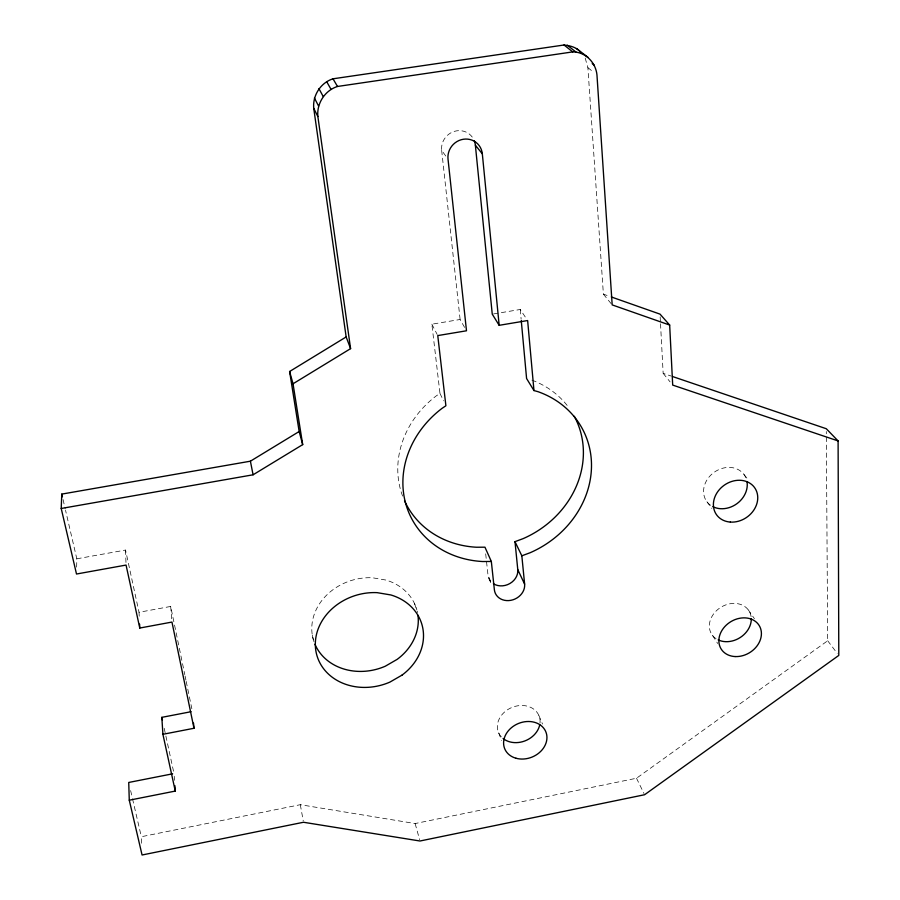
<?xml version="1.0" encoding="UTF-8"?>
<svg xmlns="http://www.w3.org/2000/svg" width="900" height="900" viewBox="0 0 900 900"><rect width="100%" height="100%" fill="white"/><g stroke="black" fill="none" stroke-linecap="round" stroke-linejoin="round"><path stroke-width="0.67" stroke-dasharray="4.5 3.38" d="M76.646 567.101L76.815 558.81L65.543 510.277M141.593 843.244L141.334 836.719L300.308 804.701L415.125 823.545L636.514 778.241L827.685 640.755L826.301 431.527M464.58 327.397L460.114 319.489L431.865 324.191L439.976 393.412L436.219 395.921A94.86 84.24 -26.7 0 0 402.907 496.912M139.219 616.219L139.028 612.281L170.685 606.442L184.792 674.629M76.815 558.81L125.539 550.058L139.028 612.281M493.582 313.92L520.245 309.488L526.905 319.444M660.521 323.764L663.154 373.343L671.107 376.043M585.191 58.05L587.891 67.657L603.394 294.165L609.975 296.483M587.891 67.657L593.944 72.495M603.394 294.165L611.303 303.829M663.154 373.343L670.084 381.881M744.03 474.559L748.395 479.947M827.685 640.755L837.202 653.321M706.939 501.772L711.866 508.433M472.264 137.093A17.404 16.594 -49.2 0 0 452.441 132.075A17.404 16.594 -49.2 0 0 441.664 150.356L446.423 156.904M748.192 609.75L754.414 618.671M712.564 635.501L717.694 643.5M431.865 324.191L437.175 334.451M636.514 778.241L644.018 793.553M439.976 393.412L443.531 400.838M485.685 553.849L488.014 575.19L491.726 583.717M488.891 578.52L491.546 584.629M538.841 715.399L542.52 724.05M498.701 732.926L501.581 740.475M414.585 603.709L417.611 612.518M415.125 823.545L419.614 839.666M63.045 499.5L65.227 508.928M130.624 790.594L132.199 797.377M132.514 798.739L141.334 836.719M312.322 635.175L313.796 641.7M164.205 728.314L174.015 773.539M185.074 676.001L185.917 680.085M186.199 681.446L191.846 708.727M300.308 804.701L303.255 820.913M441.664 150.356L460.114 319.489M520.245 309.488L521.134 319.151M170.685 606.442L171.844 620.764M174.218 776.239L174.499 780.278M660.161 316.879L660.454 322.38M125.539 550.058L126.011 563.692M531.9 380.126A94.86 84.24 -26.7 0 1 567.495 405.866M490.725 581.434A15.3 13.151 -24.4 0 1 488.014 575.19M501.311 736.852A21.904 17.955 -22.5 0 1 513.394 706.894A21.904 17.955 -22.5 0 1 539.955 723.555M710.584 505.305A22.995 19.384 -35.5 0 1 713.869 472.5A22.995 19.384 -35.5 0 1 746.359 479.081M716.051 638.707A22.016 17.944 -31.6 0 1 721.665 606.814A22.016 17.944 -31.6 0 1 751.286 618.592M313.976 641.7A53.865 46.159 -16.9 0 1 372.544 577.778L386.077 580.084A53.865 46.159 -16.9 0 1 416.891 609.998"/><path stroke-width="1.35" d="M672.435 376.493L826.279 428.726L838.102 440.933L838.789 655.425L644.591 794.734L419.985 841.005L303.491 822.262L142.065 855L129.274 800.201L175.275 791.077L162.911 734.299L193.995 728.269L171.956 622.069L139.77 628.043L126.056 565.065L76.5 574.02L61.211 508.478L61.785 494.1L250.403 461.194L299.16 431.516L289.609 371.498L346.151 336.938L313.74 108.337C312.491 95.468 320.625 82.721 333 78.806L564.03 45C570.071 45.652 577.17 47.34 580.849 52.594M61.211 508.478L253.08 474.795L302.692 444.623L293.029 383.782L350.584 348.637L317.858 116.516C316.598 103.399 324.9 90.45 337.5 86.468L572.738 51.896C585.518 51.874 595.744 62.516 596.959 74.914L612.18 304.897L669.668 325.058L672.694 385.088L838.102 440.933M404.505 500.726A94.86 84.24 -26.7 0 0 476.46 547.234L484.954 547.189L491.332 561.465L494.381 589.804A15.547 13.297 -24.4 0 0 510.874 600.322A15.547 13.297 -24.4 0 0 524.621 584.123L521.831 555.806L530.1 552.746A96.457 85.264 -26.6 0 0 591.401 469.429A96.457 85.264 -26.6 0 0 538.099 391.714L533.959 390.555L526.59 378.529L521.257 320.535M524.621 584.123L517.781 569.632L514.991 541.654L523.125 538.639A94.86 84.24 -26.7 0 0 574.301 416.295M172.643 773.809L128.734 782.46L129.274 800.201M162.911 734.299L161.831 717.345L191.081 711.709M474.356 140.918A17.404 16.594 -49.2 0 1 475.369 145.192L492.255 314.145L499.174 325.316L527.636 320.546L533.959 390.555M491.332 561.465L482.704 561.533A96.457 85.264 -26.6 0 1 405.473 502.74A96.457 85.264 -26.6 0 1 442.08 408.33L445.894 405.776L437.76 335.588L466.493 330.784L448.02 159.097A17.719 16.852 -48.1 0 1 463.399 139.241A17.719 16.852 -48.1 0 1 482.321 153.821L499.174 325.316M611.291 296.955L660.015 314.123L669.668 325.058M576.472 48.521L588.071 57.398M592.222 63.574L594.236 65.149M567.326 45.236L576.09 52.133M564.03 45L572.738 51.896M475.369 145.192L482.321 153.821M333 78.806L337.5 86.468M326.655 81.63L331.031 89.347M318.949 88.639L323.179 96.48M314.426 98.01L318.566 106.009M313.74 108.337L317.858 116.516M514.991 541.654L521.831 555.806M346.151 336.938L350.584 348.637M289.609 371.498L293.029 383.782M299.16 431.516L302.692 444.623M61.785 494.1L62.415 496.8M161.831 717.345L162.428 720.09M250.403 461.194L253.08 474.795M193.5 723.094L193.995 728.269M174.893 785.678L175.275 791.077M139.59 624.105L139.77 628.043M517.781 569.632A15.3 13.151 -24.4 0 1 509.861 583.538A15.3 13.151 -24.4 0 1 493.38 583.717M539.752 724.759A21.904 17.955 -22.5 0 1 524.734 740.992A21.904 17.955 -22.5 0 1 503.077 738.495M746.989 481.579A22.995 19.384 -35.5 0 1 736.965 503.651A22.995 19.384 -35.5 0 1 712.8 506.644M751.286 618.592A22.016 17.944 -31.6 0 1 740.194 637.538A22.016 17.944 -31.6 0 1 718.178 639.9M417.949 615.251A53.865 46.159 -16.9 0 1 397.181 659.351L385.29 666.214A53.865 46.159 -16.9 0 1 314.944 644.22M402.019 675.124L389.936 682.087A54.742 46.665 -17.1 0 1 315.731 650.014A54.742 46.665 -17.1 0 1 377.111 592.65L390.859 594.956A54.742 46.665 -17.1 0 1 402.019 675.124M515.981 758.239A22.241 18.124 -22.6 0 0 546.874 736.065A22.241 18.124 -22.6 0 0 512.944 726.525A22.241 18.124 -22.6 0 0 515.981 758.239M730.361 522.079A23.366 19.598 -35.3 0 0 756.844 492.053A23.366 19.598 -35.3 0 0 719.505 489.454A23.366 19.598 -35.3 0 0 730.361 522.079M735.12 656.561A22.354 18.124 -31.5 0 0 760.556 628.414A22.354 18.124 -31.5 0 0 724.736 626.681A22.354 18.124 -31.5 0 0 735.12 656.561"/></g></svg>
